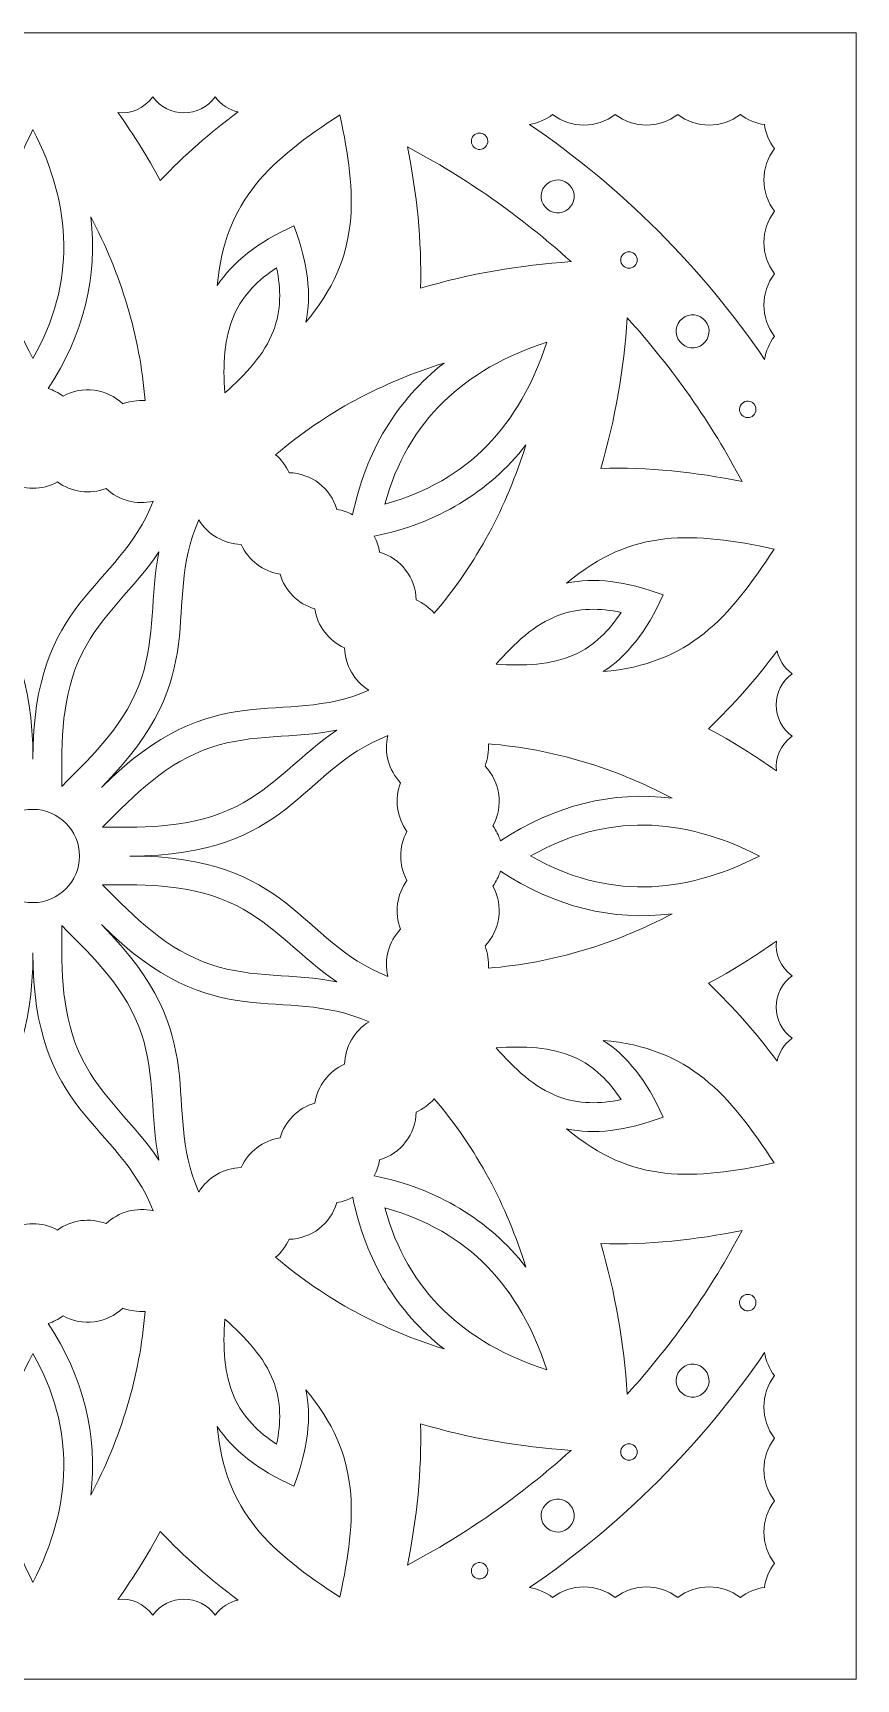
# Model space of a CAD drawing. Header units: millimetres. Extents: x -329 to 329, y -329 to 329.
# Drawn here: x 227.4 to 329, y 125.8 to 329 of the extents above; entities that cross this region are included whole.
import ezdxf

# ---------------------------------------------------------------- set-up
doc = ezdxf.new("R2010")
doc.units = ezdxf.units.MM
doc.header["$MEASUREMENT"] = 0
doc.layers.add('layer 1', color=7, linetype='Continuous')

msp = doc.modelspace()

# ---------------------------------------------------------------- linework, layer by layer
at = {"layer": 'layer 1', "color": 250, "lineweight": 9}
for points, knots in [([(328.9563, 328.9564), (328.9563, 328.9564), (125.7563, 328.9564), (125.7563, 328.9564), (125.7563, 328.9564), (125.7563, 328.9564), (125.7563, 125.7564), (125.7563, 125.7564), (125.7563, 125.7564), (125.7563, 125.7564), (328.9563, 125.7564), (328.9563, 125.7564), (328.9563, 125.7564), (328.9563, 125.7564), (328.9563, 328.9564), (328.9563, 328.9564)], [0, 0, 0, 0, 0.2, 0.2, 0.2, 0.2, 0.4, 0.4, 0.4, 0.4, 0.6, 0.6, 0.6, 0.6, 1, 1, 1, 1]), ([(243.0737, 310.7426), (241.5143, 313.6513), (239.7615, 316.4431), (237.8526, 319.1255), (237.8526, 319.1255), (239.4045, 318.9729), (241.0387, 319.554), (242.138, 321.0634), (242.138, 321.0634), (244.046, 318.4434), (247.9539, 318.4434), (249.862, 321.0634), (249.862, 321.0634), (250.6143, 320.0304), (251.6171, 319.4322), (252.6726, 319.2064), (252.6726, 319.2064), (249.2465, 316.6604), (246.0294, 313.8495), (243.0737, 310.7426)], [0, 0, 0, 0, 0.16666667, 0.16666667, 0.16666667, 0.16666667, 0.33333333, 0.33333333, 0.33333333, 0.33333333, 0.5, 0.5, 0.5, 0.5, 0.66666667, 0.66666667, 0.66666667, 0.66666667, 1, 1, 1, 1]), ([(227.3562, 288.7848), (222.0466, 298.0867), (222.4951, 307.554), (227.3564, 317.0333), (227.3564, 317.0333), (232.2183, 307.554), (232.666, 298.0868), (227.3562, 288.7848)], [0, 0, 0, 0, 0.33333333, 0.33333333, 0.33333333, 0.33333333, 1, 1, 1, 1]), ([(250.1163, 297.7604), (251.0527, 308.3698), (256.7283, 313.297), (265.2515, 318.8436), (265.2515, 318.8436), (267.3559, 308.8966), (267.8855, 301.3964), (261.0457, 293.2339), (261.0457, 293.2339), (261.7457, 296.6094), (261.3399, 300.4659), (259.5747, 305.1377), (259.5747, 305.1377), (255.0227, 303.082), (252.0084, 300.6422), (250.1163, 297.7604)], [0, 0, 0, 0, 0.2, 0.2, 0.2, 0.2, 0.4, 0.4, 0.4, 0.4, 0.6, 0.6, 0.6, 0.6, 1, 1, 1, 1]), ([(317.6586, 288.6499), (313.8542, 294.2412), (309.4732, 299.5574), (304.5152, 304.5154), (304.5152, 304.5154), (299.5573, 309.4734), (294.241, 313.8545), (288.6498, 317.6588), (288.6498, 317.6588), (289.6685, 317.8216), (290.6537, 318.2329), (291.5031, 318.8926), (291.5031, 318.8926), (293.7582, 317.1408), (296.9719, 317.1406), (299.2271, 318.8924), (299.2271, 318.8924), (301.4822, 317.1407), (304.6958, 317.1409), (306.9512, 318.8924), (306.9512, 318.8924), (309.2075, 317.1398), (312.4233, 317.1408), (314.6788, 318.8952), (314.6788, 318.8952), (315.5392, 318.23), (316.5606, 317.7957), (317.6385, 317.6387), (317.6385, 317.6387), (317.7955, 316.5609), (318.2297, 315.5395), (318.895, 314.679), (318.895, 314.679), (317.1405, 312.4236), (317.1395, 309.2077), (318.8922, 306.9514), (318.8922, 306.9514), (317.1405, 304.6962), (317.1405, 301.4825), (318.8922, 299.2273), (318.8922, 299.2273), (317.1404, 296.9722), (317.1406, 293.7584), (318.8923, 291.5033), (318.8923, 291.5033), (318.2326, 290.6539), (317.8215, 289.6687), (317.6586, 288.6499)], [0, 0, 0, 0, 0.07692308, 0.07692308, 0.07692308, 0.07692308, 0.15384615, 0.15384615, 0.15384615, 0.15384615, 0.23076923, 0.23076923, 0.23076923, 0.23076923, 0.30769231, 0.30769231, 0.30769231, 0.30769231, 0.38461538, 0.38461538, 0.38461538, 0.38461538, 0.46153846, 0.46153846, 0.46153846, 0.46153846, 0.53846154, 0.53846154, 0.53846154, 0.53846154, 0.61538462, 0.61538462, 0.61538462, 0.61538462, 0.69230769, 0.69230769, 0.69230769, 0.69230769, 0.76923077, 0.76923077, 0.76923077, 0.76923077, 0.84615385, 0.84615385, 0.84615385, 0.84615385, 1, 1, 1, 1]), ([(281.6269, 316.1251), (281.923, 316.5992), (282.5529, 316.7444), (283.0269, 316.4484), (283.0269, 316.4484), (283.501, 316.1523), (283.6464, 315.5224), (283.3502, 315.0483), (283.3502, 315.0483), (283.054, 314.5742), (282.4242, 314.4288), (281.9501, 314.725), (281.9501, 314.725), (281.4762, 315.0213), (281.3307, 315.6512), (281.6269, 316.1251)], [0, 0, 0, 0, 0.2, 0.2, 0.2, 0.2, 0.4, 0.4, 0.4, 0.4, 0.6, 0.6, 0.6, 0.6, 1, 1, 1, 1]), ([(275.2051, 297.4334), (275.3517, 303.3109), (274.7572, 309.1426), (273.5743, 314.8895), (273.5743, 314.8895), (280.7341, 311.1063), (287.5272, 306.3833), (293.7717, 300.7211), (293.7717, 300.7211), (287.4839, 300.2795), (281.2456, 299.2576), (275.2051, 297.4334)], [0, 0, 0, 0, 0.25, 0.25, 0.25, 0.25, 0.5, 0.5, 0.5, 0.5, 1, 1, 1, 1]), ([(290.8571, 307.1882), (289.979, 307.8868), (289.8331, 309.1651), (290.5319, 310.0434), (290.5319, 310.0434), (291.2305, 310.9216), (292.5088, 311.0673), (293.3871, 310.3688), (293.3871, 310.3688), (294.2654, 309.6701), (294.411, 308.3917), (293.7124, 307.5135), (293.7124, 307.5135), (293.0137, 306.6353), (291.7355, 306.4896), (290.8571, 307.1882)], [0, 0, 0, 0, 0.2, 0.2, 0.2, 0.2, 0.4, 0.4, 0.4, 0.4, 0.6, 0.6, 0.6, 0.6, 1, 1, 1, 1]), ([(229.2406, 285.053), (233.602, 291.7385), (235.4178, 298.8399), (234.4968, 306.2573), (234.4968, 306.2573), (238.1942, 299.2449), (240.5631, 291.6187), (241.1981, 283.5679), (241.1981, 283.5679), (240.2697, 283.6357), (239.3327, 283.4979), (238.4582, 283.1594), (238.4582, 283.1594), (236.4832, 285.0527), (233.4739, 285.4487), (231.0763, 284.1316), (231.0763, 284.1316), (230.5101, 284.5452), (229.8889, 284.8523), (229.2406, 285.053)], [0, 0, 0, 0, 0.16666667, 0.16666667, 0.16666667, 0.16666667, 0.33333333, 0.33333333, 0.33333333, 0.33333333, 0.5, 0.5, 0.5, 0.5, 0.66666667, 0.66666667, 0.66666667, 0.66666667, 1, 1, 1, 1]), ([(300.2046, 301.6416), (300.6016, 302.0387), (301.2445, 302.0387), (301.6414, 301.6416), (301.6414, 301.6416), (302.0385, 301.2446), (302.0385, 300.6019), (301.6414, 300.2049), (301.6414, 300.2049), (301.2444, 299.8079), (300.6017, 299.8079), (300.2047, 300.2049), (300.2047, 300.2049), (299.8076, 300.6019), (299.8077, 301.2447), (300.2046, 301.6416)], [0, 0, 0, 0, 0.2, 0.2, 0.2, 0.2, 0.4, 0.4, 0.4, 0.4, 0.6, 0.6, 0.6, 0.6, 1, 1, 1, 1]), ([(251.0415, 284.5377), (250.7901, 287.8989), (250.946, 291.3671), (252.1942, 294.1696), (252.1942, 294.1696), (253.3045, 296.6623), (255.2114, 298.5124), (257.4282, 299.9557), (257.4282, 299.9557), (257.975, 297.3678), (258.0149, 294.7118), (257.0374, 292.1642), (257.0374, 292.1642), (255.9383, 289.2996), (253.5961, 286.7367), (251.0415, 284.5377)], [0, 0, 0, 0, 0.2, 0.2, 0.2, 0.2, 0.4, 0.4, 0.4, 0.4, 0.6, 0.6, 0.6, 0.6, 1, 1, 1, 1]), ([(297.4332, 275.2051), (299.2573, 281.2458), (300.2792, 287.484), (300.7208, 293.7719), (300.7208, 293.7719), (306.3832, 287.5272), (311.1061, 280.7341), (314.8894, 273.5744), (314.8894, 273.5744), (309.1425, 274.7573), (303.3107, 275.3519), (297.4332, 275.2051)], [0, 0, 0, 0, 0.25, 0.25, 0.25, 0.25, 0.5, 0.5, 0.5, 0.5, 1, 1, 1, 1]), ([(307.1878, 290.8574), (306.4893, 291.7356), (306.6349, 293.014), (307.5133, 293.7126), (307.5133, 293.7126), (308.3914, 294.4113), (309.6698, 294.2656), (310.3684, 293.3873), (310.3684, 293.3873), (311.0671, 292.5091), (310.9214, 291.2307), (310.0431, 290.532), (310.0431, 290.532), (309.1648, 289.8335), (307.8865, 289.9792), (307.1878, 290.8574)], [0, 0, 0, 0, 0.2, 0.2, 0.2, 0.2, 0.4, 0.4, 0.4, 0.4, 0.6, 0.6, 0.6, 0.6, 1, 1, 1, 1]), ([(270.7926, 270.7929), (273.6156, 281.1247), (280.6272, 287.502), (290.7676, 290.7675), (290.7676, 290.7675), (287.5025, 280.6267), (281.1247, 273.6158), (270.7926, 270.7929)], [0, 0, 0, 0, 0.33333333, 0.33333333, 0.33333333, 0.33333333, 1, 1, 1, 1]), ([(258.9648, 274.6654), (258.5856, 275.5231), (258.0206, 276.2831), (257.3163, 276.8918), (257.3163, 276.8918), (263.4584, 282.1357), (270.5264, 285.8532), (278.0997, 288.1972), (278.0997, 288.1972), (272.2029, 283.6036), (268.4649, 277.2984), (266.8214, 269.4865), (266.8214, 269.4865), (266.221, 269.8028), (265.5645, 270.0252), (264.8721, 270.1329), (264.8721, 270.1329), (264.1078, 272.7599), (261.6998, 274.6075), (258.9648, 274.6654)], [0, 0, 0, 0, 0.16666667, 0.16666667, 0.16666667, 0.16666667, 0.33333333, 0.33333333, 0.33333333, 0.33333333, 0.5, 0.5, 0.5, 0.5, 0.66666667, 0.66666667, 0.66666667, 0.66666667, 1, 1, 1, 1]), ([(314.725, 281.9503), (314.4286, 282.4244), (314.5741, 283.0541), (315.0481, 283.3504), (315.0481, 283.3504), (315.5221, 283.6467), (316.152, 283.5011), (316.4481, 283.0272), (316.4481, 283.0272), (316.7443, 282.5532), (316.5989, 281.9233), (316.1249, 281.6272), (316.1249, 281.6272), (315.651, 281.3309), (315.021, 281.4764), (314.725, 281.9503)], [0, 0, 0, 0, 0.2, 0.2, 0.2, 0.2, 0.4, 0.4, 0.4, 0.4, 0.6, 0.6, 0.6, 0.6, 1, 1, 1, 1]), ([(270.1328, 264.8721), (270.0249, 265.5649), (269.8029, 266.2213), (269.4864, 266.8217), (269.4864, 266.8217), (277.2977, 268.4651), (283.6031, 272.2025), (288.1968, 278.0986), (288.1968, 278.0986), (285.8527, 270.5257), (282.1353, 263.4581), (276.8915, 257.3163), (276.8915, 257.3163), (276.2829, 258.0207), (275.5229, 258.5859), (274.6652, 258.9649), (274.6652, 258.9649), (274.6074, 261.7001), (272.7596, 264.1081), (270.1328, 264.8721)], [0, 0, 0, 0, 0.16666667, 0.16666667, 0.16666667, 0.16666667, 0.33333333, 0.33333333, 0.33333333, 0.33333333, 0.5, 0.5, 0.5, 0.5, 0.66666667, 0.66666667, 0.66666667, 0.66666667, 1, 1, 1, 1]), ([(224.3287, 273.5242), (226.2078, 272.4949), (228.5019, 272.4947), (230.3815, 273.5233), (230.3815, 273.5233), (232.1111, 272.2558), (234.3834, 271.9566), (236.3819, 272.7329), (236.3819, 272.7329), (237.9272, 271.2538), (240.132, 270.6602), (242.2102, 271.1623), (242.2102, 271.1623), (237.8616, 260.092), (227.3562, 259.2374), (227.3562, 239.3178), (227.3562, 239.3178), (227.3562, 259.2392), (216.8488, 260.0921), (212.501, 271.1652), (212.501, 271.1652), (214.5718, 270.6717), (216.786, 271.2676), (218.3291, 272.7353), (218.3291, 272.7353), (220.3231, 271.9654), (222.6019, 272.265), (224.3287, 273.5242)], [0, 0, 0, 0, 0.125, 0.125, 0.125, 0.125, 0.25, 0.25, 0.25, 0.25, 0.375, 0.375, 0.375, 0.375, 0.5, 0.5, 0.5, 0.5, 0.625, 0.625, 0.625, 0.625, 0.75, 0.75, 0.75, 0.75, 1, 1, 1, 1]), ([(235.8142, 235.8142), (249.9007, 249.9007), (243.074, 257.9337), (247.8295, 268.8379), (247.8295, 268.8379), (248.9448, 267.0247), (250.9319, 265.8804), (253.0609, 265.827), (253.0609, 265.827), (253.9264, 263.8727), (255.7496, 262.4732), (257.861, 262.1425), (257.861, 262.1425), (258.462, 260.086), (260.084, 258.4637), (262.1404, 257.8619), (262.1404, 257.8619), (262.467, 255.7426), (263.8622, 253.9244), (265.8244, 253.0601), (265.8244, 253.0601), (265.8712, 250.9216), (267.0105, 248.9428), (268.835, 247.8283), (268.835, 247.8283), (257.9322, 243.0753), (249.8994, 249.8995), (235.8142, 235.8142)], [0, 0, 0, 0, 0.125, 0.125, 0.125, 0.125, 0.25, 0.25, 0.25, 0.25, 0.375, 0.375, 0.375, 0.375, 0.5, 0.5, 0.5, 0.5, 0.625, 0.625, 0.625, 0.625, 0.75, 0.75, 0.75, 0.75, 1, 1, 1, 1]), ([(293.2332, 261.0458), (301.3973, 267.8857), (308.8946, 267.3564), (318.8434, 265.2517), (318.8434, 265.2517), (313.2979, 256.7301), (308.3689, 251.0522), (297.7608, 250.1168), (297.7608, 250.1168), (300.6425, 252.0087), (303.0825, 255.0226), (305.1378, 259.5743), (305.1378, 259.5743), (300.4655, 261.3394), (296.6089, 261.7456), (293.2332, 261.0458)], [0, 0, 0, 0, 0.2, 0.2, 0.2, 0.2, 0.4, 0.4, 0.4, 0.4, 0.6, 0.6, 0.6, 0.6, 1, 1, 1, 1]), ([(233.4641, 252.4626), (235.7736, 257.1094), (239.885, 260.3756), (242.9012, 264.8852), (242.9012, 264.8852), (241.8453, 259.5635), (242.4428, 254.3464), (240.7902, 249.4279), (240.7902, 249.4279), (238.8778, 243.7367), (234.9598, 239.9889), (230.9122, 235.9411), (230.9122, 235.9411), (230.9122, 241.6654), (230.792, 247.0859), (233.4641, 252.4626)], [0, 0, 0, 0, 0.2, 0.2, 0.2, 0.2, 0.4, 0.4, 0.4, 0.4, 0.6, 0.6, 0.6, 0.6, 1, 1, 1, 1]), ([(284.5376, 251.0417), (286.7365, 253.5962), (289.2992, 255.9384), (292.1634, 257.0374), (292.1634, 257.0374), (294.7112, 258.0149), (297.3676, 257.9748), (299.9558, 257.4279), (299.9558, 257.4279), (298.5126, 255.2113), (296.6626, 253.3049), (294.1701, 252.1948), (294.1701, 252.1948), (291.3672, 250.9463), (287.8989, 250.7902), (284.5376, 251.0417)], [0, 0, 0, 0, 0.2, 0.2, 0.2, 0.2, 0.4, 0.4, 0.4, 0.4, 0.6, 0.6, 0.6, 0.6, 1, 1, 1, 1]), ([(319.1254, 237.8529), (316.4431, 239.7618), (313.6514, 241.5146), (310.7427, 243.0738), (310.7427, 243.0738), (313.8496, 246.0296), (316.6604, 249.2468), (319.2065, 252.673), (319.2065, 252.673), (319.4323, 251.6176), (320.0305, 250.6148), (321.0634, 249.8625), (321.0634, 249.8625), (318.4434, 247.9543), (318.4434, 244.0466), (321.0634, 242.1385), (321.0634, 242.1385), (319.5539, 241.0392), (318.9728, 239.4049), (319.1254, 237.8529)], [0, 0, 0, 0, 0.16666667, 0.16666667, 0.16666667, 0.16666667, 0.33333333, 0.33333333, 0.33333333, 0.33333333, 0.5, 0.5, 0.5, 0.5, 0.66666667, 0.66666667, 0.66666667, 0.66666667, 1, 1, 1, 1]), ([(249.428, 240.7902), (254.3464, 242.4428), (259.5635, 241.8453), (264.8852, 242.9012), (264.8852, 242.9012), (260.3756, 239.885), (257.1094, 235.7736), (252.4626, 233.4641), (252.4626, 233.4641), (247.086, 230.792), (241.6654, 230.9122), (235.9411, 230.9121), (235.9411, 230.9121), (239.9889, 234.9598), (243.7367, 238.8778), (249.428, 240.7902)], [0, 0, 0, 0, 0.2, 0.2, 0.2, 0.2, 0.4, 0.4, 0.4, 0.4, 0.6, 0.6, 0.6, 0.6, 1, 1, 1, 1]), ([(239.3175, 227.3561), (259.2389, 227.3561), (260.0918, 237.8635), (271.1649, 242.2113), (271.1649, 242.2113), (270.6714, 240.1405), (271.2673, 237.9263), (272.735, 236.3832), (272.735, 236.3832), (271.9651, 234.3891), (272.2647, 232.1104), (273.5238, 230.3836), (273.5238, 230.3836), (272.4946, 228.5045), (272.4944, 226.2104), (273.523, 224.3308), (273.523, 224.3308), (272.2555, 222.6012), (271.9563, 220.3289), (272.7326, 218.3304), (272.7326, 218.3304), (271.2536, 216.7851), (270.6598, 214.5803), (271.1619, 212.5021), (271.1619, 212.5021), (260.0917, 216.8507), (259.2371, 227.3561), (239.3175, 227.3561)], [0, 0, 0, 0, 0.125, 0.125, 0.125, 0.125, 0.25, 0.25, 0.25, 0.25, 0.375, 0.375, 0.375, 0.375, 0.5, 0.5, 0.5, 0.5, 0.625, 0.625, 0.625, 0.625, 0.75, 0.75, 0.75, 0.75, 1, 1, 1, 1]), ([(284.1316, 231.0763), (285.4486, 233.4743), (285.0524, 236.4834), (283.1594, 238.4583), (283.1594, 238.4583), (283.4978, 239.333), (283.6356, 240.2699), (283.568, 241.1983), (283.568, 241.1983), (291.6191, 240.5631), (299.2457, 238.194), (306.2583, 234.4963), (306.2583, 234.4963), (298.8404, 235.4178), (291.7388, 233.6026), (285.0528, 229.2408), (285.0528, 229.2408), (284.852, 229.8891), (284.5449, 230.5105), (284.1316, 231.0763)], [0, 0, 0, 0, 0.16666667, 0.16666667, 0.16666667, 0.16666667, 0.33333333, 0.33333333, 0.33333333, 0.33333333, 0.5, 0.5, 0.5, 0.5, 0.66666667, 0.66666667, 0.66666667, 0.66666667, 1, 1, 1, 1]), ([(221.6014, 227.3562), (221.6014, 230.5344), (224.1779, 233.111), (227.3561, 233.111), (227.3561, 233.111), (230.5344, 233.111), (233.111, 230.5344), (233.111, 227.3562), (233.111, 227.3562), (233.111, 224.1779), (230.5344, 221.6014), (227.3562, 221.6014), (227.3562, 221.6014), (224.178, 221.6014), (221.6014, 224.1779), (221.6014, 227.3562)], [0, 0, 0, 0, 0.2, 0.2, 0.2, 0.2, 0.4, 0.4, 0.4, 0.4, 0.6, 0.6, 0.6, 0.6, 1, 1, 1, 1]), ([(288.7847, 227.3565), (298.0866, 232.6661), (307.5539, 232.2176), (317.0332, 227.3563), (317.0332, 227.3563), (307.5539, 222.4944), (298.0867, 222.0467), (288.7847, 227.3565)], [0, 0, 0, 0, 0.33333333, 0.33333333, 0.33333333, 0.33333333, 1, 1, 1, 1]), ([(235.9411, 223.8002), (241.6654, 223.8002), (247.086, 223.9204), (252.4626, 221.2483), (252.4626, 221.2483), (257.1094, 218.9388), (260.3756, 214.8274), (264.8852, 211.8112), (264.8852, 211.8112), (259.5635, 212.8671), (254.3464, 212.2696), (249.428, 213.9222), (249.428, 213.9222), (243.7367, 215.8346), (239.9889, 219.7526), (235.9411, 223.8002)], [0, 0, 0, 0, 0.2, 0.2, 0.2, 0.2, 0.4, 0.4, 0.4, 0.4, 0.6, 0.6, 0.6, 0.6, 1, 1, 1, 1]), ([(285.0529, 225.4721), (291.7384, 221.1107), (298.8398, 219.2949), (306.2572, 220.2159), (306.2572, 220.2159), (299.2448, 216.5185), (291.6186, 214.1496), (283.5678, 213.5146), (283.5678, 213.5146), (283.6356, 214.443), (283.4978, 215.38), (283.1593, 216.2545), (283.1593, 216.2545), (285.0526, 218.2295), (285.4486, 221.2388), (284.1315, 223.6364), (284.1315, 223.6364), (284.5451, 224.2026), (284.8522, 224.8238), (285.0529, 225.4721)], [0, 0, 0, 0, 0.16666667, 0.16666667, 0.16666667, 0.16666667, 0.33333333, 0.33333333, 0.33333333, 0.33333333, 0.5, 0.5, 0.5, 0.5, 0.66666667, 0.66666667, 0.66666667, 0.66666667, 1, 1, 1, 1]), ([(233.4641, 202.2498), (230.792, 207.6264), (230.9122, 213.047), (230.9122, 218.7713), (230.9122, 218.7713), (234.9598, 214.7235), (238.8778, 210.9757), (240.7902, 205.2845), (240.7902, 205.2845), (242.4428, 200.366), (241.8453, 195.1489), (242.9012, 189.8272), (242.9012, 189.8272), (239.8849, 194.3368), (235.7736, 197.603), (233.4641, 202.2498)], [0, 0, 0, 0, 0.2, 0.2, 0.2, 0.2, 0.4, 0.4, 0.4, 0.4, 0.6, 0.6, 0.6, 0.6, 1, 1, 1, 1]), ([(247.828, 185.8773), (243.075, 196.7801), (249.8992, 204.8129), (235.8139, 218.8981), (235.8139, 218.8981), (249.9004, 204.8116), (257.9334, 211.6383), (268.8377, 206.8828), (268.8377, 206.8828), (267.0245, 205.7675), (265.8801, 203.7804), (265.8267, 201.6513), (265.8267, 201.6513), (263.8724, 200.7859), (262.473, 198.9627), (262.1422, 196.8513), (262.1422, 196.8513), (260.0857, 196.2503), (258.4634, 194.6283), (257.8616, 192.5719), (257.8616, 192.5719), (255.7423, 192.2453), (253.9241, 190.8501), (253.0598, 188.888), (253.0598, 188.888), (250.9213, 188.8411), (248.9424, 187.7018), (247.828, 185.8773)], [0, 0, 0, 0, 0.125, 0.125, 0.125, 0.125, 0.25, 0.25, 0.25, 0.25, 0.375, 0.375, 0.375, 0.375, 0.5, 0.5, 0.5, 0.5, 0.625, 0.625, 0.625, 0.625, 0.75, 0.75, 0.75, 0.75, 1, 1, 1, 1]), ([(212.5018, 183.5503), (216.8504, 194.6206), (227.3558, 195.4752), (227.3558, 215.3948), (227.3558, 215.3948), (227.3558, 195.4734), (237.8632, 194.6204), (242.211, 183.5474), (242.211, 183.5474), (240.1403, 184.0409), (237.926, 183.445), (236.3829, 181.9773), (236.3829, 181.9773), (234.3888, 182.7472), (232.1101, 182.4476), (230.3832, 181.1884), (230.3832, 181.1884), (228.5042, 182.2177), (226.21, 182.2179), (224.3304, 181.1893), (224.3304, 181.1893), (222.6009, 182.4568), (220.3286, 182.756), (218.3301, 181.9797), (218.3301, 181.9797), (216.7848, 183.4587), (214.58, 184.0524), (212.5018, 183.5503)], [0, 0, 0, 0, 0.125, 0.125, 0.125, 0.125, 0.25, 0.25, 0.25, 0.25, 0.375, 0.375, 0.375, 0.375, 0.5, 0.5, 0.5, 0.5, 0.625, 0.625, 0.625, 0.625, 0.75, 0.75, 0.75, 0.75, 1, 1, 1, 1]), ([(310.7426, 211.6387), (313.6513, 213.1981), (316.4431, 214.9509), (319.1255, 216.8598), (319.1255, 216.8598), (318.9729, 215.3079), (319.554, 213.6737), (321.0634, 212.5744), (321.0634, 212.5744), (318.4434, 210.6664), (318.4434, 206.7585), (321.0634, 204.8504), (321.0634, 204.8504), (320.0304, 204.0981), (319.4322, 203.0953), (319.2064, 202.0398), (319.2064, 202.0398), (316.6604, 205.4659), (313.8495, 208.683), (310.7426, 211.6387)], [0, 0, 0, 0, 0.16666667, 0.16666667, 0.16666667, 0.16666667, 0.33333333, 0.33333333, 0.33333333, 0.33333333, 0.5, 0.5, 0.5, 0.5, 0.66666667, 0.66666667, 0.66666667, 0.66666667, 1, 1, 1, 1]), ([(284.5376, 203.6712), (287.8988, 203.9226), (291.367, 203.7667), (294.1695, 202.5185), (294.1695, 202.5185), (296.6622, 201.4082), (298.5123, 199.5013), (299.9556, 197.2845), (299.9556, 197.2845), (297.3677, 196.7377), (294.7117, 196.6978), (292.1641, 197.6753), (292.1641, 197.6753), (289.2995, 198.7744), (286.7366, 201.1166), (284.5376, 203.6712)], [0, 0, 0, 0, 0.2, 0.2, 0.2, 0.2, 0.4, 0.4, 0.4, 0.4, 0.6, 0.6, 0.6, 0.6, 1, 1, 1, 1]), ([(293.2338, 193.667), (296.6093, 192.967), (300.4658, 193.3728), (305.1376, 195.138), (305.1376, 195.138), (303.0819, 199.69), (300.6421, 202.7043), (297.7603, 204.5964), (297.7603, 204.5964), (308.3697, 203.66), (313.2969, 197.9844), (318.8435, 189.4612), (318.8435, 189.4612), (308.8965, 187.3568), (301.3963, 186.8272), (293.2338, 193.667)], [0, 0, 0, 0, 0.2, 0.2, 0.2, 0.2, 0.4, 0.4, 0.4, 0.4, 0.6, 0.6, 0.6, 0.6, 1, 1, 1, 1]), ([(274.6653, 195.7479), (275.523, 196.1271), (276.283, 196.6921), (276.8917, 197.3964), (276.8917, 197.3964), (282.1356, 191.2543), (285.8531, 184.1863), (288.1971, 176.613), (288.1971, 176.613), (283.6035, 182.5098), (277.2983, 186.2478), (269.4864, 187.8913), (269.4864, 187.8913), (269.8027, 188.4917), (270.0251, 189.1482), (270.1328, 189.8406), (270.1328, 189.8406), (272.7598, 190.6049), (274.6074, 193.0129), (274.6653, 195.7479)], [0, 0, 0, 0, 0.16666667, 0.16666667, 0.16666667, 0.16666667, 0.33333333, 0.33333333, 0.33333333, 0.33333333, 0.5, 0.5, 0.5, 0.5, 0.66666667, 0.66666667, 0.66666667, 0.66666667, 1, 1, 1, 1]), ([(264.872, 184.5799), (265.5648, 184.6878), (266.2212, 184.9098), (266.8216, 185.2263), (266.8216, 185.2263), (268.465, 177.415), (272.2024, 171.1096), (278.0985, 166.5159), (278.0985, 166.5159), (270.5256, 168.86), (263.458, 172.5774), (257.3162, 177.8212), (257.3162, 177.8212), (258.0206, 178.4298), (258.5858, 179.1898), (258.9648, 180.0475), (258.9648, 180.0475), (261.7, 180.1053), (264.108, 181.9531), (264.872, 184.5799)], [0, 0, 0, 0, 0.16666667, 0.16666667, 0.16666667, 0.16666667, 0.33333333, 0.33333333, 0.33333333, 0.33333333, 0.5, 0.5, 0.5, 0.5, 0.66666667, 0.66666667, 0.66666667, 0.66666667, 1, 1, 1, 1]), ([(290.7674, 163.9451), (280.6266, 167.2102), (273.6157, 173.588), (270.7928, 183.9201), (270.7928, 183.9201), (281.1246, 181.0971), (287.5019, 174.0855), (290.7674, 163.9451)], [0, 0, 0, 0, 0.33333333, 0.33333333, 0.33333333, 0.33333333, 1, 1, 1, 1]), ([(297.4334, 179.5073), (303.3109, 179.3607), (309.1426, 179.9552), (314.8895, 181.1381), (314.8895, 181.1381), (311.1063, 173.9783), (306.3833, 167.1852), (300.7211, 160.9407), (300.7211, 160.9407), (300.2795, 167.2285), (299.2576, 173.4668), (297.4334, 179.5073)], [0, 0, 0, 0, 0.25, 0.25, 0.25, 0.25, 0.5, 0.5, 0.5, 0.5, 1, 1, 1, 1]), ([(314.725, 172.7622), (315.0213, 173.2362), (315.6512, 173.3817), (316.1251, 173.0855), (316.1251, 173.0855), (316.5992, 172.7894), (316.7444, 172.1595), (316.4484, 171.6855), (316.4484, 171.6855), (316.1523, 171.2114), (315.5224, 171.066), (315.0483, 171.3622), (315.0483, 171.3622), (314.5742, 171.6584), (314.4288, 172.2882), (314.725, 172.7622)], [0, 0, 0, 0, 0.2, 0.2, 0.2, 0.2, 0.4, 0.4, 0.4, 0.4, 0.6, 0.6, 0.6, 0.6, 1, 1, 1, 1]), ([(234.4962, 148.4544), (235.4177, 155.8723), (233.6025, 162.9739), (229.2407, 169.6599), (229.2407, 169.6599), (229.889, 169.8607), (230.5104, 170.1678), (231.0762, 170.5811), (231.0762, 170.5811), (233.4742, 169.2641), (236.4833, 169.6603), (238.4582, 171.5533), (238.4582, 171.5533), (239.3329, 171.2149), (240.2698, 171.0771), (241.1982, 171.1447), (241.1982, 171.1447), (240.563, 163.0936), (238.1939, 155.467), (234.4962, 148.4544)], [0, 0, 0, 0, 0.16666667, 0.16666667, 0.16666667, 0.16666667, 0.33333333, 0.33333333, 0.33333333, 0.33333333, 0.5, 0.5, 0.5, 0.5, 0.66666667, 0.66666667, 0.66666667, 0.66666667, 1, 1, 1, 1]), ([(252.1947, 160.5426), (250.9462, 163.3455), (250.7901, 166.8138), (251.0416, 170.1751), (251.0416, 170.1751), (253.5961, 167.9762), (255.9383, 165.4135), (257.0373, 162.5493), (257.0373, 162.5493), (258.0148, 160.0015), (257.9747, 157.3451), (257.4278, 154.7569), (257.4278, 154.7569), (255.2112, 156.2001), (253.3048, 158.0501), (252.1947, 160.5426)], [0, 0, 0, 0, 0.2, 0.2, 0.2, 0.2, 0.4, 0.4, 0.4, 0.4, 0.6, 0.6, 0.6, 0.6, 1, 1, 1, 1]), ([(227.3562, 137.6795), (222.4943, 147.1588), (222.0466, 156.626), (227.3564, 165.928), (227.3564, 165.928), (232.666, 156.6261), (232.2175, 147.1588), (227.3562, 137.6795)], [0, 0, 0, 0, 0.33333333, 0.33333333, 0.33333333, 0.33333333, 1, 1, 1, 1]), ([(288.6499, 137.0538), (294.2412, 140.8582), (299.5574, 145.2392), (304.5154, 150.1972), (304.5154, 150.1972), (309.4734, 155.1551), (313.8545, 160.4714), (317.6588, 166.0626), (317.6588, 166.0626), (317.8216, 165.0439), (318.2329, 164.0587), (318.8926, 163.2093), (318.8926, 163.2093), (317.1408, 160.9542), (317.1406, 157.7405), (318.8924, 155.4853), (318.8924, 155.4853), (317.1407, 153.2302), (317.1409, 150.0165), (318.8924, 147.7612), (318.8924, 147.7612), (317.1398, 145.5049), (317.1408, 142.2891), (318.8952, 140.0336), (318.8952, 140.0336), (318.23, 139.1732), (317.7957, 138.1518), (317.6387, 137.0739), (317.6387, 137.0739), (316.5609, 136.9169), (315.5395, 136.4827), (314.679, 135.8174), (314.679, 135.8174), (312.4236, 137.5719), (309.2077, 137.5729), (306.9514, 135.8202), (306.9514, 135.8202), (304.6962, 137.5719), (301.4825, 137.5719), (299.2273, 135.8202), (299.2273, 135.8202), (296.9722, 137.572), (293.7584, 137.5718), (291.5033, 135.8201), (291.5033, 135.8201), (290.6539, 136.4798), (289.6687, 136.8909), (288.6499, 137.0538)], [0, 0, 0, 0, 0.07692308, 0.07692308, 0.07692308, 0.07692308, 0.15384615, 0.15384615, 0.15384615, 0.15384615, 0.23076923, 0.23076923, 0.23076923, 0.23076923, 0.30769231, 0.30769231, 0.30769231, 0.30769231, 0.38461538, 0.38461538, 0.38461538, 0.38461538, 0.46153846, 0.46153846, 0.46153846, 0.46153846, 0.53846154, 0.53846154, 0.53846154, 0.53846154, 0.61538462, 0.61538462, 0.61538462, 0.61538462, 0.69230769, 0.69230769, 0.69230769, 0.69230769, 0.76923077, 0.76923077, 0.76923077, 0.76923077, 0.84615385, 0.84615385, 0.84615385, 0.84615385, 1, 1, 1, 1]), ([(307.5135, 161), (306.6353, 161.6987), (306.4896, 162.9768), (307.1882, 163.8553), (307.1882, 163.8553), (307.8868, 164.7334), (309.1651, 164.8793), (310.0434, 164.1805), (310.0434, 164.1805), (310.9216, 163.4819), (311.0673, 162.2036), (310.3688, 161.3253), (310.3688, 161.3253), (309.6701, 160.447), (308.3918, 160.3014), (307.5135, 161)], [0, 0, 0, 0, 0.2, 0.2, 0.2, 0.2, 0.4, 0.4, 0.4, 0.4, 0.6, 0.6, 0.6, 0.6, 1, 1, 1, 1]), ([(250.1167, 156.9519), (252.0086, 154.0702), (255.0225, 151.6302), (259.5742, 149.5749), (259.5742, 149.5749), (261.3393, 154.2472), (261.7455, 158.1038), (261.0457, 161.4795), (261.0457, 161.4795), (267.8856, 153.3154), (267.3563, 145.8181), (265.2516, 135.8693), (265.2516, 135.8693), (256.73, 141.4148), (251.0521, 146.3438), (250.1167, 156.9519)], [0, 0, 0, 0, 0.2, 0.2, 0.2, 0.2, 0.4, 0.4, 0.4, 0.4, 0.6, 0.6, 0.6, 0.6, 1, 1, 1, 1]), ([(273.5744, 139.823), (274.7573, 145.5699), (275.3519, 151.4017), (275.2051, 157.2792), (275.2051, 157.2792), (281.2458, 155.4551), (287.484, 154.4332), (293.7719, 153.9915), (293.7719, 153.9915), (287.5272, 148.3292), (280.7341, 143.6063), (273.5744, 139.823)], [0, 0, 0, 0, 0.25, 0.25, 0.25, 0.25, 0.5, 0.5, 0.5, 0.5, 1, 1, 1, 1]), ([(300.2049, 154.5077), (300.6019, 154.9048), (301.2447, 154.9047), (301.6417, 154.5078), (301.6417, 154.5078), (302.0387, 154.1108), (302.0387, 153.4679), (301.6417, 153.0709), (301.6417, 153.0709), (301.2446, 152.6739), (300.6019, 152.6739), (300.2049, 153.0709), (300.2049, 153.0709), (299.8079, 153.468), (299.8079, 154.1107), (300.2049, 154.5077)], [0, 0, 0, 0, 0.2, 0.2, 0.2, 0.2, 0.4, 0.4, 0.4, 0.4, 0.6, 0.6, 0.6, 0.6, 1, 1, 1, 1]), ([(290.8574, 147.5246), (291.7357, 148.2231), (293.014, 148.0775), (293.7126, 147.1991), (293.7126, 147.1991), (294.4113, 146.3209), (294.2656, 145.0426), (293.3873, 144.344), (293.3873, 144.344), (292.5091, 143.6453), (291.2307, 143.791), (290.532, 144.6693), (290.532, 144.6693), (289.8335, 145.5476), (289.9792, 146.8259), (290.8574, 147.5246)], [0, 0, 0, 0, 0.2, 0.2, 0.2, 0.2, 0.4, 0.4, 0.4, 0.4, 0.6, 0.6, 0.6, 0.6, 1, 1, 1, 1]), ([(237.8529, 135.587), (239.7618, 138.2692), (241.5146, 141.061), (243.0738, 143.9697), (243.0738, 143.9697), (246.0296, 140.8628), (249.2468, 138.052), (252.673, 135.5059), (252.673, 135.5059), (251.6176, 135.2801), (250.6148, 134.6819), (249.8625, 133.649), (249.8625, 133.649), (247.9543, 136.2689), (244.0466, 136.2689), (242.1385, 133.649), (242.1385, 133.649), (241.0392, 135.1585), (239.4049, 135.7396), (237.8529, 135.587)], [0, 0, 0, 0, 0.16666667, 0.16666667, 0.16666667, 0.16666667, 0.33333333, 0.33333333, 0.33333333, 0.33333333, 0.5, 0.5, 0.5, 0.5, 0.66666667, 0.66666667, 0.66666667, 0.66666667, 1, 1, 1, 1]), ([(281.6272, 138.5875), (281.3309, 139.0614), (281.4764, 139.6913), (281.9504, 139.9874), (281.9504, 139.9874), (282.4244, 140.2838), (283.0541, 140.1383), (283.3504, 139.6643), (283.3504, 139.6643), (283.6467, 139.1903), (283.5011, 138.5604), (283.0272, 138.2643), (283.0272, 138.2643), (282.5532, 137.9681), (281.9233, 138.1135), (281.6272, 138.5875)], [0, 0, 0, 0, 0.2, 0.2, 0.2, 0.2, 0.4, 0.4, 0.4, 0.4, 0.6, 0.6, 0.6, 0.6, 1, 1, 1, 1])]:
    msp.add_open_spline(points, degree=3, knots=knots, dxfattribs=at)

doc.saveas('drawing.dxf')
